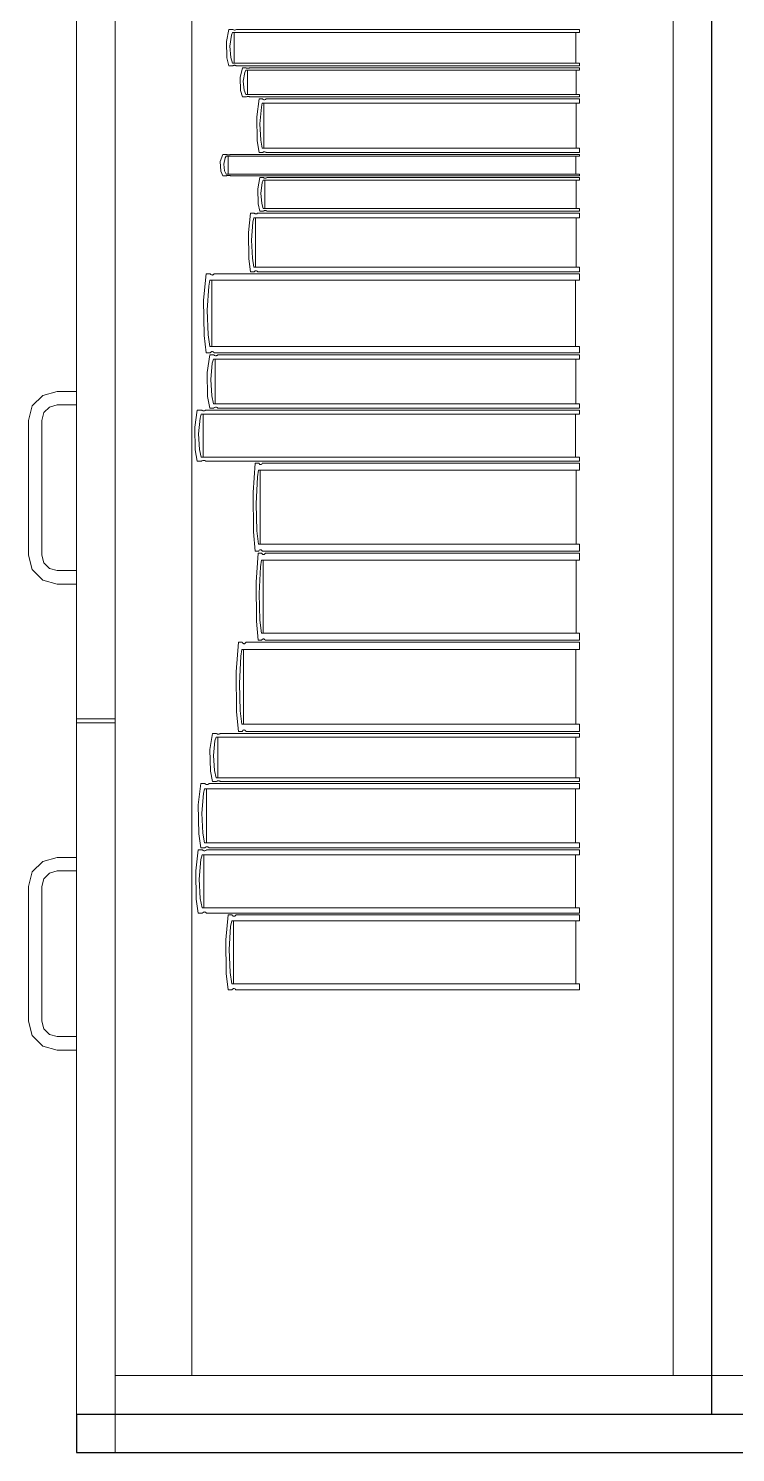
# Model space of a CAD drawing. Header units: inches. Extents: x -38 to 5698, y -33 to 92.
# Drawn here: x 288.695 to 289.062, y 12.807 to 13.547 of the extents above; entities that cross this region are included whole.
import ezdxf

# ---------------------------------------------------------------- set-up
doc = ezdxf.new("R2010")
doc.units = ezdxf.units.IN
doc.header["$MEASUREMENT"] = 0
doc.set_wipeout_variables(frame=1)
doc.linetypes.add('Wipeout_Contour', pattern=[1, 0, -1])
doc.layers.add('Interior - Mobiliario', color=7, linetype='Continuous')

msp = doc.modelspace()

# ---------------------------------------------------------------- linework, layer by layer
at = {"layer": 'Interior - Mobiliario', "color": 175, "linetype": 'Continuous', "lineweight": 13}
for p, q in [((288.73999, 12.82729), (288.73999, 14.28729)), ((289.04999, 14.28729), (289.04999, 12.82729)), ((288.73999, 12.84729), (288.73999, 14.26729)), ((288.77999, 14.26729), (288.77999, 12.84729)), ((289.02999, 12.84729), (289.02999, 14.26729)), ((288.71999, 13.54729), (288.71999, 13.18829)), ((288.73999, 13.54729), (288.73999, 13.18829)), ((288.79793, 13.53998), (288.79916, 13.54629)), ((288.79916, 13.54629), (288.80114, 13.54629)), ((288.80044, 13.54334), (288.79968, 13.53753)), ((288.80098, 13.54478), (288.80044, 13.54334)), ((288.98134, 13.54478), (288.80098, 13.54478)), ((288.80114, 13.54629), (288.80129, 13.54619)), ((288.80129, 13.54619), (288.80152, 13.54608)), ((288.80152, 13.54608), (288.80177, 13.54601)), ((288.80177, 13.54601), (288.80204, 13.54598)), ((288.80189, 13.52886), (288.80189, 13.54478)), ((288.80204, 13.54598), (288.80231, 13.54598)), ((288.80231, 13.54598), (288.80257, 13.54603)), ((288.80257, 13.54603), (288.80282, 13.54611)), ((288.80282, 13.54611), (288.80305, 13.54622)), ((288.80305, 13.54622), (288.80315, 13.54629)), ((288.80315, 13.54629), (288.98134, 13.54629)), ((288.97952, 13.54478), (288.97952, 13.52886)), ((288.98134, 13.54629), (288.98134, 13.54478)), ((288.79816, 13.5315), (288.79793, 13.53998)), ((288.79968, 13.53753), (288.80014, 13.5317)), ((288.79916, 13.52735), (288.79816, 13.5315)), ((288.80114, 13.52735), (288.79916, 13.52735)), ((288.80014, 13.5317), (288.80098, 13.52886)), ((288.80098, 13.52886), (288.98134, 13.52886)), ((288.80124, 13.52742), (288.80114, 13.52735)), ((288.80147, 13.52754), (288.80124, 13.52742)), ((288.80172, 13.52762), (288.80147, 13.52754)), ((288.80198, 13.52766), (288.80172, 13.52762)), ((288.80225, 13.52767), (288.80198, 13.52766)), ((288.80251, 13.52763), (288.80225, 13.52767)), ((288.80277, 13.52756), (288.80251, 13.52763)), ((288.803, 13.52745), (288.80277, 13.52756)), ((288.80315, 13.52735), (288.803, 13.52745)), ((288.98134, 13.52735), (288.80315, 13.52735)), ((288.805, 13.5213), (288.80617, 13.52635)), ((288.80617, 13.52635), (288.80808, 13.52635)), ((288.80808, 13.52635), (288.80822, 13.52627)), ((288.80822, 13.52627), (288.80845, 13.52618)), ((288.80845, 13.52618), (288.80869, 13.52612)), ((288.80869, 13.52612), (288.80895, 13.5261)), ((288.80895, 13.5261), (288.80921, 13.5261)), ((288.80921, 13.5261), (288.80946, 13.52613)), ((288.80946, 13.52613), (288.8097, 13.5262)), ((288.8097, 13.5262), (288.80992, 13.52629)), ((288.80992, 13.52629), (288.81002, 13.52635)), ((288.81002, 13.52635), (288.98134, 13.52635)), ((288.98134, 13.52886), (288.98134, 13.52735)), ((288.98134, 13.52635), (288.98134, 13.52514)), ((288.80521, 13.51454), (288.805, 13.5213)), ((288.80741, 13.52399), (288.80667, 13.51935)), ((288.80667, 13.51935), (288.80712, 13.5147)), ((288.80792, 13.52514), (288.80741, 13.52399)), ((288.98134, 13.52514), (288.80792, 13.52514)), ((288.8088, 13.51243), (288.8088, 13.52514)), ((288.97959, 13.52514), (288.97959, 13.51243)), ((288.80617, 13.51122), (288.80521, 13.51454)), ((288.80808, 13.51122), (288.80617, 13.51122)), ((288.80712, 13.5147), (288.80792, 13.51243)), ((288.80792, 13.51243), (288.98134, 13.51243)), ((288.80817, 13.51128), (288.80808, 13.51122)), ((288.8084, 13.51137), (288.80817, 13.51128)), ((288.80864, 13.51144), (288.8084, 13.51137)), ((288.80889, 13.51147), (288.80864, 13.51144)), ((288.80915, 13.51147), (288.80889, 13.51147)), ((288.8094, 13.51145), (288.80915, 13.51147)), ((288.80965, 13.51139), (288.8094, 13.51145)), ((288.80987, 13.5113), (288.80965, 13.51139)), ((288.81002, 13.51122), (288.80987, 13.5113)), ((288.98134, 13.51122), (288.81002, 13.51122)), ((288.98134, 13.51243), (288.98134, 13.51122)), ((288.81374, 13.50092), (288.81486, 13.51022)), ((288.81486, 13.51022), (288.81667, 13.51022)), ((288.81603, 13.50588), (288.81533, 13.49733)), ((288.81652, 13.50799), (288.81603, 13.50588)), ((288.98134, 13.50799), (288.81652, 13.50799)), ((288.81667, 13.51022), (288.8168, 13.51007)), ((288.8168, 13.51007), (288.81702, 13.50991)), ((288.81702, 13.50991), (288.81725, 13.50981)), ((288.81725, 13.50981), (288.81749, 13.50976)), ((288.81735, 13.48457), (288.81735, 13.50799)), ((288.81749, 13.50976), (288.81774, 13.50976)), ((288.81774, 13.50976), (288.81798, 13.50983)), ((288.81798, 13.50983), (288.81821, 13.50994)), ((288.81821, 13.50994), (288.81842, 13.51011)), ((288.81842, 13.51011), (288.81851, 13.51022)), ((288.81851, 13.51022), (288.98134, 13.51022)), ((288.97967, 13.50799), (288.97967, 13.48457)), ((288.98134, 13.51022), (288.98134, 13.50799)), ((288.81395, 13.48846), (288.81374, 13.50092)), ((288.81533, 13.49733), (288.81576, 13.48875)), ((288.81576, 13.48875), (288.81652, 13.48457)), ((288.79469, 13.47767), (288.79594, 13.48134)), ((288.79594, 13.48134), (288.79795, 13.48134)), ((288.79795, 13.48134), (288.7981, 13.48128)), ((288.7981, 13.48128), (288.79834, 13.48122)), ((288.79834, 13.48122), (288.7986, 13.48118)), ((288.7986, 13.48118), (288.79887, 13.48116)), ((288.79887, 13.48116), (288.79914, 13.48116)), ((288.79914, 13.48116), (288.79941, 13.48119)), ((288.79941, 13.48119), (288.79967, 13.48123)), ((288.79967, 13.48123), (288.7999, 13.4813)), ((288.7999, 13.4813), (288.8, 13.48134)), ((288.8, 13.48134), (288.98134, 13.48134)), ((288.81486, 13.48234), (288.81395, 13.48846)), ((288.81667, 13.48234), (288.81486, 13.48234)), ((288.81652, 13.48457), (288.98134, 13.48457)), ((288.81676, 13.48245), (288.81667, 13.48234)), ((288.81697, 13.48262), (288.81676, 13.48245)), ((288.8172, 13.48274), (288.81697, 13.48262)), ((288.81744, 13.4828), (288.8172, 13.48274)), ((288.81768, 13.48281), (288.81744, 13.4828)), ((288.81793, 13.48276), (288.81768, 13.48281)), ((288.81816, 13.48265), (288.81793, 13.48276)), ((288.81837, 13.48249), (288.81816, 13.48265)), ((288.81851, 13.48234), (288.81837, 13.48249)), ((288.98134, 13.48234), (288.81851, 13.48234)), ((288.98134, 13.48457), (288.98134, 13.48234)), ((288.98134, 13.48134), (288.98134, 13.48046)), ((288.79492, 13.47274), (288.79469, 13.47767)), ((288.79724, 13.47963), (288.79647, 13.47625)), ((288.79647, 13.47625), (288.79694, 13.47286)), ((288.79779, 13.48046), (288.79724, 13.47963)), ((288.98134, 13.48046), (288.79779, 13.48046)), ((288.79872, 13.47121), (288.79872, 13.48046)), ((288.97948, 13.48046), (288.97948, 13.47121)), ((288.79594, 13.47033), (288.79492, 13.47274)), ((288.79795, 13.47033), (288.79594, 13.47033)), ((288.79694, 13.47286), (288.79779, 13.47121)), ((288.79779, 13.47121), (288.98134, 13.47121)), ((288.79805, 13.47037), (288.79795, 13.47033)), ((288.79829, 13.47044), (288.79805, 13.47037)), ((288.79854, 13.47048), (288.79829, 13.47044)), ((288.79881, 13.47051), (288.79854, 13.47048)), ((288.79908, 13.47051), (288.79881, 13.47051)), ((288.79935, 13.47049), (288.79908, 13.47051)), ((288.79961, 13.47045), (288.79935, 13.47049)), ((288.79985, 13.47039), (288.79961, 13.47045)), ((288.8, 13.47033), (288.79985, 13.47039)), ((288.98134, 13.47033), (288.8, 13.47033)), ((288.8142, 13.46354), (288.81532, 13.46933)), ((288.81532, 13.46933), (288.81712, 13.46933)), ((288.81649, 13.46662), (288.81579, 13.4613)), ((288.81698, 13.46794), (288.81649, 13.46662)), ((288.98134, 13.46794), (288.81698, 13.46794)), ((288.81712, 13.46933), (288.81726, 13.46924)), ((288.81726, 13.46924), (288.81747, 13.46914)), ((288.81747, 13.46914), (288.81771, 13.46907)), ((288.81771, 13.46907), (288.81795, 13.46904)), ((288.81781, 13.45336), (288.81781, 13.46794)), ((288.81795, 13.46904), (288.81819, 13.46904)), ((288.81819, 13.46904), (288.81843, 13.46908)), ((288.81843, 13.46908), (288.81866, 13.46916)), ((288.81866, 13.46916), (288.81887, 13.46926)), ((288.81887, 13.46926), (288.81896, 13.46933)), ((288.81896, 13.46933), (288.98134, 13.46933)), ((288.97968, 13.46794), (288.97968, 13.45336)), ((288.98134, 13.47121), (288.98134, 13.47033)), ((288.98134, 13.46933), (288.98134, 13.46794)), ((288.81441, 13.45577), (288.8142, 13.46354)), ((288.81579, 13.4613), (288.81622, 13.45596)), ((288.81532, 13.45197), (288.81441, 13.45577)), ((288.81712, 13.45197), (288.81532, 13.45197)), ((288.81622, 13.45596), (288.81698, 13.45336)), ((288.81698, 13.45336), (288.98134, 13.45336)), ((288.81722, 13.45203), (288.81712, 13.45197)), ((288.81743, 13.45214), (288.81722, 13.45203)), ((288.81765, 13.45221), (288.81743, 13.45214)), ((288.81789, 13.45225), (288.81765, 13.45221)), ((288.81814, 13.45226), (288.81789, 13.45225)), ((288.81838, 13.45223), (288.81814, 13.45226)), ((288.81861, 13.45216), (288.81838, 13.45223)), ((288.81883, 13.45206), (288.81861, 13.45216)), ((288.81896, 13.45197), (288.81883, 13.45206)), ((288.98134, 13.45197), (288.81896, 13.45197)), ((288.98134, 13.45336), (288.98134, 13.45197)), ((288.8093, 13.44079), (288.81045, 13.45097)), ((288.81045, 13.45097), (288.8123, 13.45097)), ((288.81165, 13.44621), (288.81093, 13.43686)), ((288.81215, 13.44853), (288.81165, 13.44621)), ((288.98134, 13.44853), (288.81215, 13.44853)), ((288.8123, 13.45097), (288.81244, 13.4508)), ((288.81244, 13.4508), (288.81266, 13.45063)), ((288.81266, 13.45063), (288.8129, 13.45051)), ((288.8129, 13.45051), (288.81315, 13.45046)), ((288.81301, 13.4229), (288.81301, 13.44853)), ((288.81315, 13.45046), (288.8134, 13.45046)), ((288.8134, 13.45046), (288.81365, 13.45053)), ((288.81365, 13.45053), (288.81389, 13.45066)), ((288.81389, 13.45066), (288.8141, 13.45085)), ((288.8141, 13.45085), (288.8142, 13.45097)), ((288.8142, 13.45097), (288.98134, 13.45097)), ((288.97963, 13.44853), (288.97963, 13.4229)), ((288.98134, 13.45097), (288.98134, 13.44853)), ((288.80951, 13.42715), (288.8093, 13.44079)), ((288.81093, 13.43686), (288.81137, 13.42747)), ((288.81045, 13.42046), (288.80951, 13.42715)), ((288.81137, 13.42747), (288.81215, 13.4229)), ((288.81215, 13.4229), (288.98134, 13.4229)), ((288.98134, 13.4229), (288.98134, 13.42046)), ((288.78604, 13.40574), (288.78734, 13.41946)), ((288.78734, 13.41946), (288.78945, 13.41946)), ((288.78928, 13.41617), (288.7887, 13.41305)), ((288.98134, 13.41617), (288.78928, 13.41617)), ((288.78945, 13.41946), (288.78961, 13.41924)), ((288.78961, 13.41924), (288.78986, 13.419)), ((288.78986, 13.419), (288.79013, 13.41885)), ((288.79013, 13.41885), (288.79041, 13.41877)), ((288.79025, 13.38161), (288.79025, 13.41617)), ((288.79041, 13.41877), (288.7907, 13.41878)), ((288.7907, 13.41878), (288.79098, 13.41887)), ((288.79098, 13.41887), (288.79124, 13.41905)), ((288.79124, 13.41905), (288.79149, 13.4193)), ((288.79149, 13.4193), (288.7916, 13.41946)), ((288.7916, 13.41946), (288.98134, 13.41946)), ((288.8123, 13.42046), (288.81045, 13.42046)), ((288.8124, 13.42058), (288.8123, 13.42046)), ((288.81261, 13.42076), (288.8124, 13.42058)), ((288.81285, 13.42089), (288.81261, 13.42076)), ((288.8131, 13.42096), (288.81285, 13.42089)), ((288.81335, 13.42097), (288.8131, 13.42096)), ((288.8136, 13.42091), (288.81335, 13.42097)), ((288.81384, 13.4208), (288.8136, 13.42091)), ((288.81406, 13.42062), (288.81384, 13.4208)), ((288.8142, 13.42046), (288.81406, 13.42062)), ((288.98134, 13.42046), (288.8142, 13.42046)), ((288.9794, 13.41617), (288.9794, 13.38161)), ((288.98134, 13.41946), (288.98134, 13.41617)), ((288.7887, 13.41305), (288.78789, 13.40044)), ((288.78628, 13.38735), (288.78604, 13.40574)), ((288.78789, 13.40044), (288.78839, 13.38777)), ((288.78734, 13.37832), (288.78628, 13.38735)), ((288.78839, 13.38777), (288.78928, 13.38161)), ((288.78945, 13.37832), (288.78734, 13.37832)), ((288.78928, 13.38161), (288.98134, 13.38161)), ((288.78955, 13.37848), (288.78945, 13.37832)), ((288.7898, 13.37873), (288.78955, 13.37848)), ((288.79007, 13.37891), (288.7898, 13.37873)), ((288.79035, 13.379), (288.79007, 13.37891)), ((288.79063, 13.37901), (288.79035, 13.379)), ((288.79092, 13.37894), (288.79063, 13.37901)), ((288.79119, 13.37878), (288.79092, 13.37894)), ((288.79144, 13.37854), (288.79119, 13.37878)), ((288.7916, 13.37832), (288.79144, 13.37854)), ((288.98134, 13.37832), (288.7916, 13.37832)), ((288.98134, 13.38161), (288.98134, 13.37832)), ((288.78789, 13.3681), (288.78918, 13.37732)), ((288.78918, 13.37732), (288.79127, 13.37732)), ((288.79053, 13.37301), (288.78973, 13.36453)), ((288.7911, 13.37511), (288.79053, 13.37301)), ((288.98134, 13.37511), (288.7911, 13.37511)), ((288.79127, 13.37732), (288.79143, 13.37718)), ((288.79143, 13.37718), (288.79168, 13.37702)), ((288.79168, 13.37702), (288.79194, 13.37691)), ((288.79194, 13.37691), (288.79222, 13.37686)), ((288.79206, 13.35187), (288.79206, 13.37511)), ((288.79222, 13.37686), (288.79251, 13.37687)), ((288.79251, 13.37687), (288.79278, 13.37693)), ((288.79278, 13.37693), (288.79305, 13.37705)), ((288.79305, 13.37705), (288.79329, 13.37722)), ((288.79329, 13.37722), (288.7934, 13.37732)), ((288.7934, 13.37732), (288.98134, 13.37732)), ((288.97942, 13.37511), (288.97942, 13.35187)), ((288.98134, 13.37732), (288.98134, 13.37511)), ((288.78813, 13.35572), (288.78789, 13.3681)), ((288.78973, 13.36453), (288.79022, 13.35601)), ((288.697, 13.35079), (288.70249, 13.35628)), ((288.70249, 13.35628), (288.70999, 13.35829)), ((288.70999, 13.35829), (288.71999, 13.35829)), ((288.71999, 13.35829), (288.71999, 13.35129)), ((288.78918, 13.34965), (288.78813, 13.35572)), ((288.79022, 13.35601), (288.7911, 13.35187)), ((288.69499, 13.34329), (288.697, 13.35079)), ((288.70599, 13.35022), (288.70307, 13.34729)), ((288.70999, 13.35129), (288.70599, 13.35022)), ((288.71999, 13.35129), (288.70999, 13.35129)), ((288.78143, 13.33979), (288.78276, 13.34865)), ((288.78276, 13.34865), (288.78492, 13.34865)), ((288.78492, 13.34865), (288.78508, 13.34851)), ((288.78508, 13.34851), (288.78534, 13.34836)), ((288.78534, 13.34836), (288.78562, 13.34826)), ((288.78562, 13.34826), (288.78591, 13.34821)), ((288.78591, 13.34821), (288.7862, 13.34822)), ((288.7862, 13.34822), (288.78649, 13.34828)), ((288.78649, 13.34828), (288.78676, 13.34839)), ((288.78676, 13.34839), (288.78701, 13.34855)), ((288.78701, 13.34855), (288.78712, 13.34865)), ((288.78712, 13.34865), (288.98134, 13.34865)), ((288.79127, 13.34965), (288.78918, 13.34965)), ((288.7911, 13.35187), (288.98134, 13.35187)), ((288.79138, 13.34976), (288.79127, 13.34965)), ((288.79162, 13.34993), (288.79138, 13.34976)), ((288.79188, 13.35005), (288.79162, 13.34993)), ((288.79216, 13.35011), (288.79188, 13.35005)), ((288.79244, 13.35012), (288.79216, 13.35011)), ((288.79272, 13.35007), (288.79244, 13.35012)), ((288.79299, 13.34996), (288.79272, 13.35007)), ((288.79324, 13.3498), (288.79299, 13.34996)), ((288.7934, 13.34965), (288.79324, 13.3498)), ((288.98134, 13.34965), (288.7934, 13.34965)), ((288.98134, 13.35187), (288.98134, 13.34965)), ((288.98134, 13.34865), (288.98134, 13.34653)), ((288.69499, 13.27329), (288.69499, 13.34329)), ((288.70307, 13.34729), (288.70199, 13.34329)), ((288.70199, 13.34329), (288.70199, 13.27329)), ((288.78416, 13.34451), (288.78333, 13.33637)), ((288.78475, 13.34653), (288.78416, 13.34451)), ((288.98134, 13.34653), (288.78475, 13.34653)), ((288.78574, 13.32421), (288.78574, 13.34653)), ((288.97935, 13.34653), (288.97935, 13.32421)), ((288.78168, 13.32791), (288.78143, 13.33979)), ((288.78333, 13.33637), (288.78384, 13.32819)), ((288.78276, 13.32208), (288.78168, 13.32791)), ((288.78384, 13.32819), (288.78475, 13.32421)), ((288.78492, 13.32208), (288.78276, 13.32208)), ((288.78475, 13.32421), (288.98134, 13.32421)), ((288.78503, 13.32219), (288.78492, 13.32208)), ((288.78528, 13.32235), (288.78503, 13.32219)), ((288.78556, 13.32246), (288.78528, 13.32235)), ((288.78584, 13.32252), (288.78556, 13.32246)), ((288.78614, 13.32253), (288.78584, 13.32252)), ((288.78642, 13.32248), (288.78614, 13.32253)), ((288.7867, 13.32238), (288.78642, 13.32248)), ((288.78696, 13.32223), (288.7867, 13.32238)), ((288.78712, 13.32208), (288.78696, 13.32223)), ((288.98134, 13.32208), (288.78712, 13.32208)), ((288.81172, 13.30584), (288.81285, 13.32108)), ((288.81285, 13.32108), (288.81468, 13.32108)), ((288.81468, 13.32108), (288.81482, 13.32084)), ((288.81482, 13.32084), (288.81503, 13.32058)), ((288.81503, 13.32058), (288.81527, 13.3204)), ((288.81527, 13.3204), (288.81551, 13.32032)), ((288.81551, 13.32032), (288.81576, 13.32033)), ((288.81576, 13.32033), (288.81601, 13.32044)), ((288.81601, 13.32044), (288.81624, 13.32063)), ((288.81624, 13.32063), (288.81645, 13.32091)), ((288.81645, 13.32091), (288.81654, 13.32108)), ((288.81654, 13.32108), (288.98134, 13.32108)), ((288.98134, 13.32421), (288.98134, 13.32208)), ((288.98134, 13.32108), (288.98134, 13.31743)), ((288.81403, 13.31396), (288.81333, 13.29994)), ((288.81453, 13.31743), (288.81403, 13.31396)), ((288.98134, 13.31743), (288.81453, 13.31743)), ((288.81537, 13.27902), (288.81537, 13.31743)), ((288.97965, 13.31743), (288.97965, 13.27902)), ((288.81193, 13.28539), (288.81172, 13.30584)), ((288.81333, 13.29994), (288.81376, 13.28586)), ((288.81285, 13.27536), (288.81193, 13.28539)), ((288.81376, 13.28586), (288.81453, 13.27902)), ((288.81468, 13.27536), (288.81285, 13.27536)), ((288.81329, 13.25926), (288.81442, 13.27436)), ((288.81442, 13.27436), (288.81623, 13.27436)), ((288.81453, 13.27902), (288.98134, 13.27902)), ((288.81477, 13.27553), (288.81468, 13.27536)), ((288.81498, 13.27581), (288.81477, 13.27553)), ((288.81522, 13.27601), (288.81498, 13.27581)), ((288.81546, 13.27611), (288.81522, 13.27601)), ((288.81571, 13.27612), (288.81546, 13.27611)), ((288.81595, 13.27604), (288.81571, 13.27612)), ((288.81619, 13.27586), (288.81595, 13.27604)), ((288.81641, 13.2756), (288.81619, 13.27586)), ((288.81623, 13.27436), (288.81637, 13.27411)), ((288.81637, 13.27411), (288.81658, 13.27386)), ((288.81654, 13.27536), (288.81641, 13.2756)), ((288.98134, 13.27536), (288.81654, 13.27536)), ((288.81778, 13.27391), (288.81799, 13.27418)), ((288.81799, 13.27418), (288.81808, 13.27436)), ((288.81808, 13.27436), (288.98134, 13.27436)), ((288.98134, 13.27902), (288.98134, 13.27536)), ((288.98134, 13.27436), (288.98134, 13.27073)), ((288.697, 13.26579), (288.69499, 13.27329)), ((288.70199, 13.27329), (288.70307, 13.26929)), ((288.70307, 13.26929), (288.70599, 13.26637)), ((288.81559, 13.2673), (288.81489, 13.25342)), ((288.81608, 13.27073), (288.81559, 13.2673)), ((288.98134, 13.27073), (288.81608, 13.27073)), ((288.81658, 13.27386), (288.81682, 13.27368)), ((288.81682, 13.27368), (288.81706, 13.2736)), ((288.81692, 13.2327), (288.81692, 13.27073)), ((288.81706, 13.2736), (288.81731, 13.27361)), ((288.81731, 13.27361), (288.81755, 13.27371)), ((288.81755, 13.27371), (288.81778, 13.27391)), ((288.97967, 13.27073), (288.97967, 13.2327)), ((288.70249, 13.2603), (288.697, 13.26579)), ((288.70999, 13.25829), (288.70249, 13.2603)), ((288.70599, 13.26637), (288.70999, 13.26529)), ((288.70999, 13.26529), (288.71999, 13.26529)), ((288.71999, 13.26529), (288.71999, 13.25829)), ((288.8135, 13.239), (288.81329, 13.25926)), ((288.71999, 13.25829), (288.70999, 13.25829)), ((288.81489, 13.25342), (288.81532, 13.23948)), ((288.81442, 13.22907), (288.8135, 13.239)), ((288.81532, 13.23948), (288.81608, 13.2327)), ((288.81608, 13.2327), (288.98134, 13.2327)), ((288.81676, 13.22972), (288.81653, 13.22952)), ((288.817, 13.22982), (288.81676, 13.22972)), ((288.81725, 13.22983), (288.817, 13.22982)), ((288.81749, 13.22975), (288.81725, 13.22983)), ((288.81773, 13.22957), (288.81749, 13.22975)), ((288.98134, 13.2327), (288.98134, 13.22907)), ((288.80295, 13.21263), (288.80414, 13.22807)), ((288.80414, 13.22807), (288.80607, 13.22807)), ((288.80592, 13.22437), (288.80539, 13.22086)), ((288.98134, 13.22437), (288.80592, 13.22437)), ((288.80607, 13.22807), (288.80622, 13.22782)), ((288.80622, 13.22782), (288.80644, 13.22756)), ((288.80644, 13.22756), (288.80669, 13.22738)), ((288.80669, 13.22738), (288.80695, 13.2273)), ((288.8068, 13.18547), (288.8068, 13.22437)), ((288.80695, 13.2273), (288.80721, 13.22731)), ((288.80721, 13.22731), (288.80747, 13.22742)), ((288.80747, 13.22742), (288.80771, 13.22761)), ((288.80771, 13.22761), (288.80793, 13.22789)), ((288.80793, 13.22789), (288.80803, 13.22807)), ((288.80803, 13.22807), (288.98134, 13.22807)), ((288.81623, 13.22907), (288.81442, 13.22907)), ((288.81632, 13.22925), (288.81623, 13.22907)), ((288.81653, 13.22952), (288.81632, 13.22925)), ((288.81794, 13.22932), (288.81773, 13.22957)), ((288.81808, 13.22907), (288.81794, 13.22932)), ((288.98134, 13.22907), (288.81808, 13.22907)), ((288.97957, 13.22437), (288.97957, 13.18547)), ((288.98134, 13.22807), (288.98134, 13.22437)), ((288.80539, 13.22086), (288.80465, 13.20666)), ((288.80317, 13.19192), (288.80295, 13.21263)), ((288.80465, 13.20666), (288.8051, 13.1924)), ((288.71999, 13.18829), (288.73999, 13.18829)), ((288.71999, 13.18629), (288.73999, 13.18629)), ((288.80414, 13.18176), (288.80317, 13.19192)), ((288.8051, 13.1924), (288.80592, 13.18547)), ((288.80592, 13.18547), (288.98134, 13.18547)), ((288.98134, 13.18547), (288.98134, 13.18176)), ((288.7893, 13.17241), (288.79058, 13.18076)), ((288.79058, 13.18076), (288.79265, 13.18076)), ((288.79249, 13.17876), (288.79192, 13.17686)), ((288.98134, 13.17876), (288.79249, 13.17876)), ((288.79265, 13.18076), (288.79281, 13.18063)), ((288.79281, 13.18063), (288.79306, 13.18049)), ((288.79306, 13.18049), (288.79332, 13.18039)), ((288.79332, 13.18039), (288.7936, 13.18035)), ((288.79344, 13.15771), (288.79344, 13.17876)), ((288.7936, 13.18035), (288.79388, 13.18035)), ((288.79388, 13.18035), (288.79416, 13.18041)), ((288.79416, 13.18041), (288.79442, 13.18051)), ((288.79442, 13.18051), (288.79466, 13.18067)), ((288.79466, 13.18067), (288.79477, 13.18076)), ((288.79477, 13.18076), (288.98134, 13.18076)), ((288.80607, 13.18176), (288.80414, 13.18176)), ((288.80617, 13.18194), (288.80607, 13.18176)), ((288.80639, 13.18223), (288.80617, 13.18194)), ((288.80664, 13.18242), (288.80639, 13.18223)), ((288.80689, 13.18253), (288.80664, 13.18242)), ((288.80715, 13.18254), (288.80689, 13.18253)), ((288.80741, 13.18245), (288.80715, 13.18254)), ((288.80766, 13.18228), (288.80741, 13.18245)), ((288.80789, 13.18201), (288.80766, 13.18228)), ((288.80803, 13.18176), (288.80789, 13.18201)), ((288.98134, 13.18176), (288.80803, 13.18176)), ((288.97943, 13.17876), (288.97943, 13.15771)), ((288.98134, 13.18076), (288.98134, 13.17876)), ((288.78954, 13.1612), (288.7893, 13.17241)), ((288.79192, 13.17686), (288.79112, 13.16918)), ((288.79112, 13.16918), (288.79161, 13.16146)), ((288.79058, 13.15571), (288.78954, 13.1612)), ((288.79265, 13.15571), (288.79058, 13.15571)), ((288.79161, 13.16146), (288.79249, 13.15771)), ((288.79249, 13.15771), (288.98134, 13.15771)), ((288.79276, 13.1558), (288.79265, 13.15571)), ((288.793, 13.15595), (288.79276, 13.1558)), ((288.79326, 13.15606), (288.793, 13.15595)), ((288.79354, 13.15612), (288.79326, 13.15606)), ((288.79382, 13.15612), (288.79354, 13.15612)), ((288.7941, 13.15608), (288.79382, 13.15612)), ((288.79436, 13.15598), (288.7941, 13.15608)), ((288.79461, 13.15584), (288.79436, 13.15598)), ((288.79477, 13.15571), (288.79461, 13.15584)), ((288.98134, 13.15571), (288.79477, 13.15571)), ((288.98134, 13.15771), (288.98134, 13.15571)), ((288.78321, 13.14357), (288.78454, 13.15471)), ((288.78454, 13.15471), (288.78667, 13.15471)), ((288.78592, 13.1495), (288.7851, 13.13926)), ((288.7865, 13.15203), (288.78592, 13.1495)), ((288.98134, 13.15203), (288.7865, 13.15203)), ((288.78667, 13.15471), (288.78684, 13.15453)), ((288.78684, 13.15453), (288.78709, 13.15434)), ((288.78709, 13.15434), (288.78737, 13.15421)), ((288.78737, 13.15421), (288.78765, 13.15415)), ((288.78749, 13.12398), (288.78749, 13.15203)), ((288.78765, 13.15415), (288.78794, 13.15415)), ((288.78794, 13.15415), (288.78823, 13.15423)), ((288.78823, 13.15423), (288.7885, 13.15437)), ((288.7885, 13.15437), (288.78875, 13.15458)), ((288.78875, 13.15458), (288.78885, 13.15471)), ((288.78885, 13.15471), (288.98134, 13.15471)), ((288.97937, 13.15203), (288.97937, 13.12398)), ((288.98134, 13.15471), (288.98134, 13.15203)), ((288.78346, 13.12863), (288.78321, 13.14357)), ((288.7851, 13.13926), (288.7856, 13.12898)), ((288.78454, 13.12131), (288.78346, 13.12863)), ((288.7856, 13.12898), (288.7865, 13.12398)), ((288.7819, 13.10935), (288.78323, 13.12031)), ((288.78323, 13.12031), (288.78538, 13.12031)), ((288.78667, 13.12131), (288.78454, 13.12131)), ((288.78538, 13.12031), (288.78554, 13.12013)), ((288.78554, 13.12013), (288.7858, 13.11995)), ((288.7858, 13.11995), (288.78607, 13.11982)), ((288.78607, 13.11982), (288.78636, 13.11976)), ((288.78636, 13.11976), (288.78666, 13.11977)), ((288.7865, 13.12398), (288.98134, 13.12398)), ((288.78666, 13.11977), (288.78694, 13.11984)), ((288.78678, 13.12144), (288.78667, 13.12131)), ((288.78703, 13.12164), (288.78678, 13.12144)), ((288.78694, 13.11984), (288.78721, 13.11998)), ((288.7873, 13.12178), (288.78703, 13.12164)), ((288.78721, 13.11998), (288.78746, 13.12018)), ((288.78759, 13.12186), (288.7873, 13.12178)), ((288.78746, 13.12018), (288.78757, 13.12031)), ((288.78757, 13.12031), (288.98134, 13.12031)), ((288.78788, 13.12187), (288.78759, 13.12186)), ((288.78816, 13.12181), (288.78788, 13.12187)), ((288.78844, 13.12168), (288.78816, 13.12181)), ((288.78869, 13.12149), (288.78844, 13.12168)), ((288.78885, 13.12131), (288.78869, 13.12149)), ((288.98134, 13.12131), (288.78885, 13.12131)), ((288.98134, 13.12398), (288.98134, 13.12131)), ((288.98134, 13.12031), (288.98134, 13.11768)), ((288.70249, 13.11428), (288.697, 13.10879)), ((288.70999, 13.11629), (288.70249, 13.11428)), ((288.71999, 13.11629), (288.70999, 13.11629)), ((288.71999, 13.10929), (288.71999, 13.11629)), ((288.78462, 13.11519), (288.78379, 13.10511)), ((288.78521, 13.11768), (288.78462, 13.11519)), ((288.98134, 13.11768), (288.78521, 13.11768)), ((288.7862, 13.09007), (288.7862, 13.11768)), ((288.97936, 13.11768), (288.97936, 13.09007)), ((288.697, 13.10879), (288.69499, 13.10129)), ((288.70199, 13.10129), (288.70307, 13.10529)), ((288.70307, 13.10529), (288.70599, 13.10822)), ((288.70599, 13.10822), (288.70999, 13.10929)), ((288.70999, 13.10929), (288.71999, 13.10929)), ((288.78214, 13.09465), (288.7819, 13.10935)), ((288.78379, 13.10511), (288.7843, 13.09499)), ((288.69499, 13.10129), (288.69499, 13.03129)), ((288.70199, 13.03129), (288.70199, 13.10129)), ((288.78323, 13.08744), (288.78214, 13.09465)), ((288.7843, 13.09499), (288.78521, 13.09007)), ((288.78521, 13.09007), (288.98134, 13.09007)), ((288.98134, 13.09007), (288.98134, 13.08744)), ((288.78538, 13.08744), (288.78323, 13.08744)), ((288.78549, 13.08757), (288.78538, 13.08744)), ((288.78574, 13.08777), (288.78549, 13.08757)), ((288.78601, 13.08791), (288.78574, 13.08777)), ((288.7863, 13.08798), (288.78601, 13.08791)), ((288.78659, 13.08799), (288.7863, 13.08798)), ((288.78688, 13.08793), (288.78659, 13.08799)), ((288.78716, 13.0878), (288.78688, 13.08793)), ((288.78741, 13.08762), (288.78716, 13.0878)), ((288.78757, 13.08744), (288.78741, 13.08762)), ((288.98134, 13.08744), (288.78757, 13.08744)), ((288.79758, 13.07348), (288.79881, 13.08644)), ((288.79881, 13.08644), (288.80079, 13.08644)), ((288.80063, 13.08333), (288.80009, 13.08038)), ((288.98134, 13.08333), (288.80063, 13.08333)), ((288.80079, 13.08644), (288.80094, 13.08623)), ((288.80094, 13.08623), (288.80118, 13.08601)), ((288.80118, 13.08601), (288.80143, 13.08586)), ((288.80143, 13.08586), (288.8017, 13.08579)), ((288.80154, 13.05068), (288.80154, 13.08333)), ((288.8017, 13.08579), (288.80197, 13.0858)), ((288.80197, 13.0858), (288.80223, 13.08589)), ((288.80223, 13.08589), (288.80248, 13.08605)), ((288.80248, 13.08605), (288.80271, 13.08629)), ((288.80271, 13.08629), (288.80281, 13.08644)), ((288.80281, 13.08644), (288.98134, 13.08644)), ((288.97951, 13.08333), (288.97951, 13.05068)), ((288.98134, 13.08644), (288.98134, 13.08333)), ((288.80009, 13.08038), (288.79933, 13.06846)), ((288.79781, 13.05609), (288.79758, 13.07348)), ((288.79933, 13.06846), (288.79979, 13.0565)), ((288.79881, 13.04757), (288.79781, 13.05609)), ((288.79979, 13.0565), (288.80063, 13.05068)), ((288.80079, 13.04757), (288.79881, 13.04757)), ((288.80063, 13.05068), (288.98134, 13.05068)), ((288.80089, 13.04772), (288.80079, 13.04757)), ((288.80112, 13.04796), (288.80089, 13.04772)), ((288.80137, 13.04812), (288.80112, 13.04796)), ((288.80164, 13.04821), (288.80137, 13.04812)), ((288.80191, 13.04822), (288.80164, 13.04821)), ((288.80217, 13.04815), (288.80191, 13.04822)), ((288.80243, 13.048), (288.80217, 13.04815)), ((288.80266, 13.04778), (288.80243, 13.048)), ((288.80281, 13.04757), (288.80266, 13.04778)), ((288.98134, 13.04757), (288.80281, 13.04757)), ((288.98134, 13.05068), (288.98134, 13.04757)), ((288.69499, 13.03129), (288.697, 13.02379)), ((288.70307, 13.02729), (288.70199, 13.03129)), ((288.697, 13.02379), (288.70249, 13.0183)), ((288.70599, 13.02437), (288.70307, 13.02729)), ((288.70999, 13.02329), (288.70599, 13.02437)), ((288.71999, 13.02329), (288.70999, 13.02329)), ((288.71999, 13.01629), (288.71999, 13.02329)), ((288.70249, 13.0183), (288.70999, 13.01629)), ((288.70999, 13.01629), (288.71999, 13.01629)), ((288.77999, 12.84729), (288.73999, 12.84729)), ((289.02999, 12.84729), (288.77999, 12.84729)), ((289.04999, 12.82729), (288.73999, 12.82729))]:
    msp.add_line(p, q, dxfattribs=at)

# ---------------------------------------------------------------- next in the draw order: wipeouts: each hides what was drawn before it
at = {"color": 254, "linetype": 'Wipeout_Contour', "lineweight": 0, "ltscale": 9695.100423}
msp.add_wipeout([(289.04999, 12.82729), (289.06999, 12.82729), (289.06999, 14.28729), (289.04999, 14.28729)], dxfattribs=at).dxf.layer = 'Interior - Mobiliario'

# ---------------------------------------------------------------- next in the draw order: linework, layer by layer
at = {"layer": 'Interior - Mobiliario', "color": 175, "linetype": 'Continuous', "lineweight": 30}
for p, q in [((289.04999, 14.28729), (289.04999, 12.82729)), ((289.04999, 12.82729), (289.06999, 12.82729))]:
    msp.add_line(p, q, dxfattribs=at)
at = {"layer": 'Interior - Mobiliario', "color": 175, "linetype": 'Continuous', "lineweight": 13}
for p, q in [((289.04999, 12.82729), (289.04999, 14.28729)), ((289.06999, 12.84729), (289.02999, 12.84729)), ((289.06999, 12.82729), (289.04999, 12.82729))]:
    msp.add_line(p, q, dxfattribs=at)

# ---------------------------------------------------------------- next in the draw order: wipeouts: each hides what was drawn before it
at = {"color": 254, "linetype": 'Wipeout_Contour', "lineweight": 0, "ltscale": 9694.42389}
msp.add_wipeout([(288.71999, 12.80729), (289.06999, 12.80729), (289.06999, 12.82729), (288.71999, 12.82729)], dxfattribs=at).dxf.layer = 'Interior - Mobiliario'

# ---------------------------------------------------------------- next in the draw order: linework, layer by layer
at = {"layer": 'Interior - Mobiliario', "color": 175, "linetype": 'Continuous', "lineweight": 13}
for p, q in [((288.71999, 14.30729), (288.71999, 12.80729)), ((288.71999, 12.82729), (288.71999, 14.28729)), ((288.71999, 12.82729), (288.71999, 14.28729)), ((288.73999, 12.82729), (288.73999, 14.28729)), ((288.73999, 12.82729), (288.73999, 14.28729)), ((289.04999, 14.28729), (289.04999, 12.82729)), ((289.04999, 14.28729), (289.04999, 12.82729)), ((289.04999, 14.28729), (289.04999, 12.82729)), ((288.71999, 12.82729), (288.71999, 13.18629)), ((288.73999, 12.82729), (288.73999, 13.18629)), ((288.73999, 12.80729), (288.73999, 12.84729)), ((288.71999, 12.80729), (288.71999, 12.82729)), ((288.71999, 12.82729), (289.06999, 12.82729)), ((289.06999, 12.82729), (288.71999, 12.82729)), ((289.04999, 12.82729), (288.71999, 12.82729)), ((288.71999, 12.82729), (288.73999, 12.82729)), ((289.04999, 12.82729), (288.73999, 12.82729)), ((289.04999, 12.82729), (288.73999, 12.82729)), ((289.06999, 12.80729), (288.71999, 12.80729)), ((288.71999, 12.80729), (289.06999, 12.80729)), ((289.06999, 12.80729), (288.73999, 12.80729))]:
    msp.add_line(p, q, dxfattribs=at)
at = {"layer": 'Interior - Mobiliario', "color": 175, "linetype": 'Continuous', "lineweight": 30}
for p, q in [((288.71999, 12.82729), (289.06999, 12.82729)), ((288.71999, 12.82729), (288.71999, 12.80729)), ((288.71999, 12.80729), (289.06999, 12.80729))]:
    msp.add_line(p, q, dxfattribs=at)

doc.saveas('drawing.dxf')
